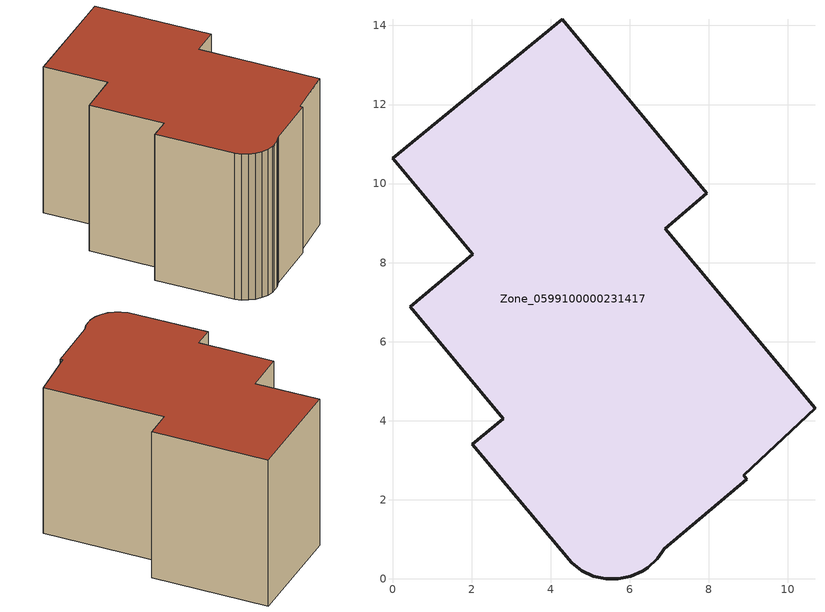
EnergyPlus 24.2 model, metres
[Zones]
Zone_0599100000231417
 floor ground (C_G): 8.96,2.52 6.87,0.76 6.82,0.69 6.7,0.51 6.45,0.28 6.32,0.2 6.03,0.07 5.71,0 5.39,0 5.08,0.07 4.79,0.21 4.53,0.41 2.02,3.41 2.8,4.05 0.44,6.88 2.03,8.21 0,10.64 4.29,14.16 7.95,9.75 6.89,8.86 10.69,4.31 8.88,2.62 z0
 wall outside (C_F): 0,10.64 2.03,8.21 0.44,6.88 2.8,4.05 2.02,3.41 4.53,0.41 4.79,0.21 5.08,0.07 5.39,0 5.71,0 6.03,0.07 6.32,0.2 6.45,0.28 6.7,0.51 6.82,0.69 6.87,0.76 8.96,2.52 8.88,2.62 10.69,4.31 6.89,8.86 7.95,9.75 4.29,14.16 0,10.64 z0:7.77
 roof outside (C_R): 10.69,4.31 6.89,8.86 7.95,9.75 4.29,14.16 0,10.64 2.03,8.21 0.44,6.88 2.8,4.05 2.02,3.41 4.53,0.41 4.79,0.21 5.08,0.07 5.39,0 5.71,0 6.03,0.07 6.32,0.2 6.45,0.28 6.7,0.51 6.82,0.69 6.87,0.76 8.96,2.52 8.88,2.62 z7.77
[BUILDING]
Pand.0599100000231417: North Axis=0; Terrain=City; Loads Convergence Tolerance Value=0.04; Temperature Convergence Tolerance Value=0.4; Solar Distribution=FullExterior; Maximum Number of Warmup Days=25; Minimum Number of Warmup Days=1
[Site:Location]
Rotterdam.The.Hague.AP_ZH_NLD Design_Conditions: Latitude=51.96; Longitude=4.45; Time Zone=1; Elevation=-4.5
[SITE:GROUNDTEMPERATURE:BUILDINGSURFACE]
18, 18, 18, 18, 18, 18, 18, 18, 18, 18, 18, 18
[MATERIAL] Thermal Absorptance=0.9; Solar Absorptance=0.7; Visible Absorptance=0.7
Name | Roughness | Thickness | Conductivity | Density | Specific Heat
G.TC.1946 | MediumSmooth | 0.15 | 1 | 540 | 1210
F.TC.1946 | Rough | 0.3 | 0.857143 | 1920 | 840
R.TC.1946 | MediumRough | 0.2 | 0.909091 | 1500 | 1000
[CONSTRUCTION]
C_G: G.TC.1946
C_F: F.TC.1946
C_R: R.TC.1946
[ZONE]
Zone_0599100000231417: Type=1; Multiplier=1; Ceiling Height=Autocalculate; Volume=Autocalculate; Floor Area=autocalculate; Part of Total Floor Area=Yes
[ZONEINFILTRATION:DESIGNFLOWRATE]
Infil_Zone_0599100000231417: Zone or ZoneList or Space or SpaceList=Zone_0599100000231417; Schedule=AlwaysOn; Design Flow Rate Calculation Method=Flow/Area; Flow Rate per Floor Area=0.003; Constant Term Coefficient=1; Temperature Term Coefficient=0; Velocity Term Coefficient=0; Velocity Squared Term Coefficient=0
[HVACTEMPLATE:ZONE:IDEALLOADSAIRSYSTEM]
Zone_0599100000231417: Maximum Heating Supply Air Temperature=50; Minimum Cooling Supply Air Temperature=13; Maximum Heating Supply Air Humidity Ratio=0.0156; Minimum Cooling Supply Air Humidity Ratio=0.0077; Heating Limit=NoLimit; Cooling Limit=NoLimit; Dehumidification Control Type=ConstantSensibleHeatRatio; Cooling Sensible Heat Ratio=0.7; Dehumidification Setpoint=60; Humidification Control Type=None; Humidification Setpoint=30; Outdoor Air Method=None; Outdoor Air Flow Rate per Person=0.00944; Outdoor Air Flow Rate per Zone Floor Area=0; Outdoor Air Flow Rate per Zone=0; Demand Controlled Ventilation Type=None; Outdoor Air Economizer Type=NoEconomizer; Heat Recovery Type=None; Sensible Heat Recovery Effectiveness=0.7; Latent Heat Recovery Effectiveness=0.65
[ZONECONTROL:THERMOSTAT]
ThermostatControl_Zone_0599100000231417: Zone or ZoneList=Zone_0599100000231417; Control Type Schedule=DualSetpointControlType; Control 1=Thermostat_Zone_0599100000231417; Temperature Difference Between Cutout And Setpoint=0
[THERMOSTATSETPOINT:DUALSETPOINT]
Thermostat_Zone_0599100000231417: Heating Setpoint Temperature Schedule=HeatingSetpoint_Zone_0599100000231417; Cooling Setpoint Temperature Schedule=CoolingSetpoint_Zone_0599100000231417
[SCHEDULE:COMPACT]
HeatingSetpoint_Zone_0599100000231417: Through: 12/31, For: AllDays, Until: 24:00, 21
CoolingSetpoint_Zone_0599100000231417: Through: 12/31, For: AllDays, Until: 24:00, 24
DualSetpointControlType: Through: 12/31, For: AllDays, Until: 24:00, 4
AlwaysOn: Through: 12/31, For: AllDays, Until: 24:00, 1
